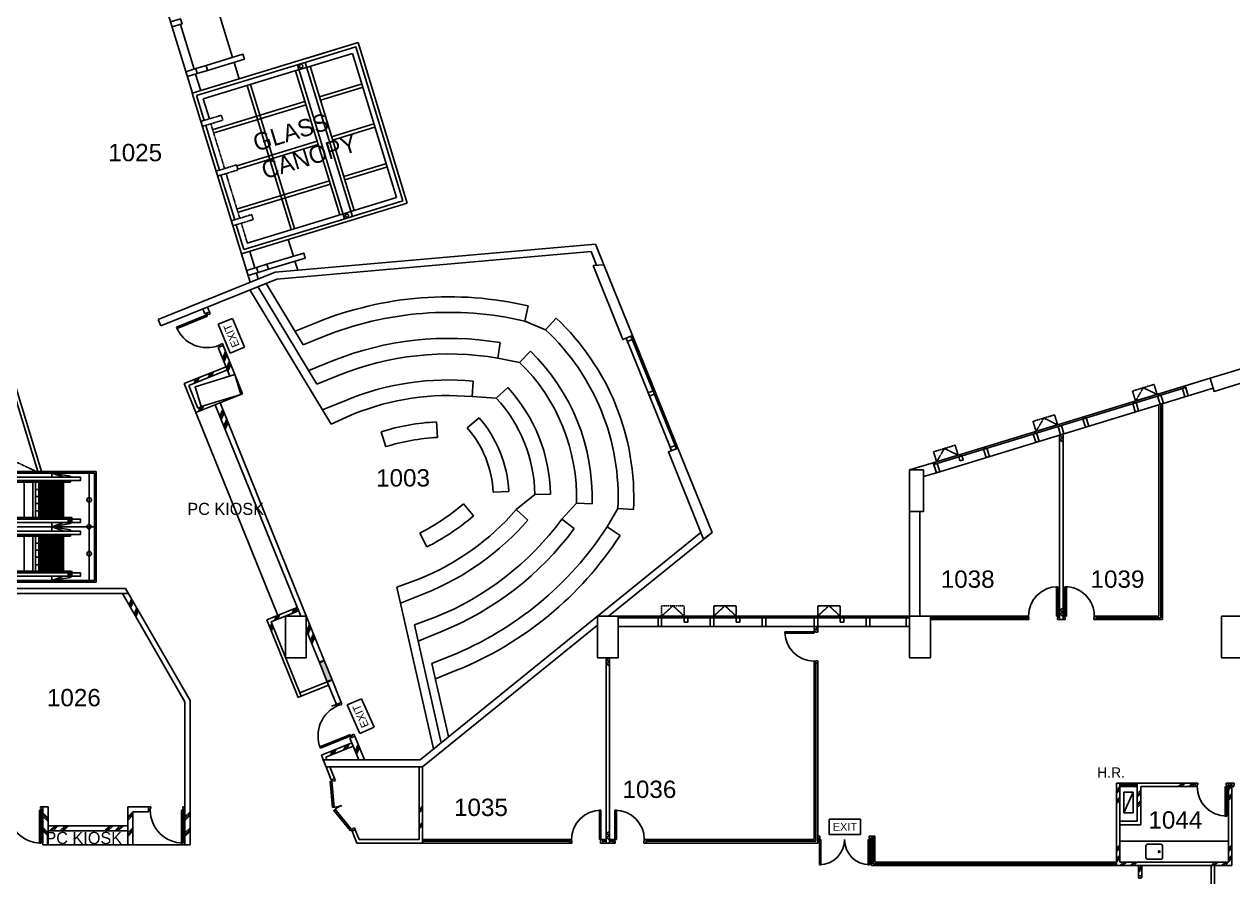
# Model space of a CAD drawing. Header units: millimetres. Extents: x -54207 to 276157, y -140012 to 190352.
# Drawn here: x 73736 to 108599, y 35497 to 60108 of the extents above; entities that cross this region are included whole.
import ezdxf
from ezdxf.enums import TextEntityAlignment as Align

# ---------------------------------------------------------------- set-up
doc = ezdxf.new("R2010")
doc.units = ezdxf.units.MM
for name, pattern in [('CENTER', [50.8, 31.75, -6.35, 6.35, -6.35]), ('HIDDEN', [9.525, 6.35, -3.175]), ('HIDDEN2', [4.7625, 3.175, -1.5875]), ('HIDDENX2', [0.75, 0.5, -0.25])]:
    doc.linetypes.add(name, pattern=pattern)
for name, color, linetype in [('A-220-INTERNAL WALLS_PARTITIONS (GROUPED)', 8, 'Continuous'), ('DLN030_2', 8, 'Continuous'), ('DLN040__', 8, 'Continuous'), ('DLN041_3', 8, 'Continuous'), ('DLN060__', 8, 'Continuous'), ('DLN061__', 8, 'Continuous'), ('DLN210__', 8, 'Continuous'), ('DLN220__', 8, 'Continuous'), ('DLN240__', 8, 'Continuous'), ('DLN280__', 8, 'Continuous'), ('DLN314_2', 8, 'Continuous'), ('DLN314__', 8, 'Continuous'), ('DLN325__', 8, 'Continuous'), ('DLN580__', 8, 'Continuous'), ('DLN583__', 8, 'Continuous'), ('DLN664__', 8, 'Continuous'), ('DLN740__', 8, 'Continuous'), ('FIN', 8, 'Continuous'), ('FITDOOR', 8, 'Continuous'), ('FURNITURE', 8, 'Continuous')]:
    doc.layers.add(name, color=color, linetype=linetype)
doc.layers.add('COL-105 Rev j', color=8, linetype='Continuous', lineweight=35)
doc.styles.add('ROMANS', font='swissl.ttf')
doc.styles.add('SWIS721LT750', font='swissl.ttf')

# ---------------------------------------------------------------- blocks, each defined once
blk = doc.blocks.new('DR1CR2')
at = {"layer": 'FITDOOR'}
for p, q in [((-50, 0), (-50, -50)), ((-50, 0), (0, 0)), ((0, 0), (0, -25)), ((-62.5, -50), (-50, -50)), ((-62.5, -50), (-62.5, -100)), ((-62.5, -100), (0, -100)), ((-12, -25), (0, -25)), ((-12, -75), (0, -75)), ((0, -75), (0, -100))]:
    blk.add_line(p, q, dxfattribs=at)
blk = doc.blocks.new('DR1AD')
at = {"layer": 'FITDOOR'}
for p, q in [((-45, 1), (0, 1)), ((-45, 1), (-45, 0)), ((0, 0), (0, 1)), ((-45, 0), (0, 0))]:
    blk.add_line(p, q, dxfattribs=at)
blk = doc.blocks.new('DR1AM')
at = {"layer": 'FITDOOR'}
blk.add_arc((0, 0), 1, 90, 180, dxfattribs=at)
blk = doc.blocks.new('DR1CL2')
at = {"layer": 'FITDOOR'}
for p, q in [((50, 0), (0, 0)), ((0, 0), (0, -25)), ((50, 0), (50, -50)), ((12, -25), (0, -25)), ((0, -75), (0, -100)), ((12, -75), (0, -75)), ((62.5, -100), (0, -100)), ((62.5, -50), (50, -50)), ((62.5, -50), (62.5, -100))]:
    blk.add_line(p, q, dxfattribs=at)
blk = doc.blocks.new('FSEX-V01')
at = {"layer": 'DLN580__'}
for p, q in [((0, 300), (0, 0)), ((0, 300), (600, 300)), ((600, 300), (600, 0)), ((0, 0), (600, 0))]:
    blk.add_line(p, q, dxfattribs=at)
at = {"layer": 'DLN580__', "style": 'ROMANS'}
blk.add_text('EXIT', height=150, dxfattribs=at).set_placement((300, 150), align=Align.MIDDLE)
blk = doc.blocks.new('A$C287D2744')
at = {"layer": 'DLN314__'}
blk.add_line((0, 0), (0, -50), dxfattribs=at)
blk.add_lwpolyline([(50, 250), (-50, 250), (-50, 0), (50, 0)], close=True, dxfattribs=at)
blk = doc.blocks.new('210')
at = {"layer": 'DLN314__'}
blk.add_line((1350, -250), (1350, -300), dxfattribs=at)
blk.add_lwpolyline([(1300, -125), (1400, -125), (1400, -250), (1300, -250)], close=True, dxfattribs=at)
blk = doc.blocks.new('SANSS-V01')
at = {"layer": 'DLN740__'}
blk.add_lwpolyline([(192, 482), (-192, 482, 0.414214), (-240, 434), (-240, 98, 0.414214), (-192, 50), (192, 50, 0.414214), (240, 98), (240, 434, 0.414214)], format="xyb", close=True, dxfattribs=at)
blk.add_circle((-144, 266), 24, dxfattribs=at)
blk = doc.blocks.new('*X19')
at = {"color": 0}
for p, q in [((-16012, -9854), (-16012, -8838)), ((-15975, -9854), (-15975, -8838)), ((-15938, -9854), (-15938, -8838)), ((-15900, -9854), (-15900, -8838)), ((-15862, -9854), (-15862, -8838)), ((-15825, -9854), (-15825, -8838)), ((-15788, -9854), (-15788, -8838)), ((-15750, -9854), (-15750, -8838)), ((-15712, -9854), (-15712, -8838)), ((-15675, -9854), (-15675, -8838)), ((-15638, -9854), (-15638, -8838)), ((-15600, -9854), (-15600, -8838)), ((-15562, -9854), (-15562, -8838)), ((-15525, -9854), (-15525, -8838)), ((-15488, -9854), (-15488, -8838)), ((-15450, -9854), (-15450, -8838)), ((-15412, -9854), (-15412, -8838)), ((-15375, -9854), (-15375, -8838)), ((-15338, -9854), (-15338, -8838))]:
    blk.add_line(p, q, dxfattribs=at)
blk = doc.blocks.new('*X20')
at = {"color": 0}
for p, q in [((-15000, -9852), (-15000, -8841)), ((-14750, -9852), (-14750, -8841)), ((-14500, -9852), (-14500, -8841)), ((-14250, -9852), (-14250, -8841)), ((-14000, -9852), (-14000, -8841)), ((-13750, -9852), (-13750, -8841)), ((-13500, -9852), (-13500, -8841)), ((-13250, -9852), (-13250, -8841)), ((-13000, -9852), (-13000, -8841)), ((-12750, -9852), (-12750, -8841)), ((-12500, -9852), (-12500, -8841)), ((-12250, -9852), (-12250, -8841)), ((-12000, -9852), (-12000, -8841)), ((-11750, -9852), (-11750, -8841)), ((-11500, -9852), (-11500, -8841)), ((-11250, -9852), (-11250, -8841)), ((-11000, -9852), (-11000, -8841)), ((-10750, -9852), (-10750, -8841)), ((-10500, -9852), (-10500, -8841)), ((-10250, -9852), (-10250, -8841)), ((-10000, -9852), (-10000, -8841)), ((-9750, -9852), (-9750, -8841)), ((-9500, -9852), (-9500, -8841)), ((-9250, -9852), (-9250, -8841)), ((-9000, -9852), (-9000, -8841)), ((-8750, -9852), (-8750, -8841)), ((-8500, -9852), (-8500, -8841)), ((-8250, -9852), (-8250, -8841)), ((-8000, -9852), (-8000, -8841)), ((-7750, -9852), (-7750, -8841)), ((-7500, -9852), (-7500, -8841)), ((-7250, -9852), (-7250, -8841)), ((-7000, -9852), (-7000, -8841)), ((-6750, -9852), (-6750, -8841)), ((-6500, -9852), (-6500, -8841)), ((-6250, -9852), (-6250, -8841)), ((-6000, -9852), (-6000, -8841))]:
    blk.add_line(p, q, dxfattribs=at)
blk = doc.blocks.new('escalator')
for p, q in [((0, 0), (0, 3192)), ((0, 3192), (6562, 3192)), ((41, 3148), (12494, 3148)), ((41, 1598), (41, 3148)), ((201, 3), (201, 3189)), ((738, 3057), (1274, 3148)), ((1274, 3148), (934, 3025)), ((1274, 3025), (1274, 3148)), ((6562, 3192), (12535, 3192)), ((11261, 3148), (11601, 3025)), ((11797, 3057), (11261, 3148)), ((11261, 3025), (11261, 3148)), ((12334, 0), (12334, 3192)), ((12494, 1598), (12494, 3148)), ((12535, 0), (12535, 3192)), ((450, 3025), (12085, 3025)), ((450, 3025), (450, 2930)), ((450, 2930), (12085, 2930)), ((738, 3025), (738, 3057)), ((738, 2881), (738, 2930)), ((738, 2881), (11797, 2881)), ((1274, 2881), (1274, 2930)), ((1650, 2879), (1650, 1865)), ((1750, 2879), (1750, 1868)), ((10785, 2879), (10785, 1868)), ((10885, 2879), (10885, 1865)), ((11261, 2881), (11261, 2930)), ((11797, 3025), (11797, 3057)), ((11797, 2881), (11797, 2930)), ((12085, 3025), (12085, 2930)), ((1750, 2676), (1650, 2676)), ((1750, 2474), (1650, 2474)), ((10785, 2676), (10885, 2676)), ((10785, 2474), (10885, 2474)), ((1750, 2272), (1650, 2272)), ((10785, 2272), (10885, 2272)), ((450, 1817), (12085, 1817)), ((450, 1817), (450, 1722)), ((738, 1865), (11797, 1865)), ((738, 1865), (738, 1817)), ((1274, 1865), (1274, 1817)), ((1750, 2056), (1650, 2056)), ((10785, 2056), (10885, 2056)), ((11261, 1865), (11261, 1817)), ((11731, 1860), (11841, 1714)), ((11841, 1860), (11731, 1714)), ((11797, 1865), (11797, 1817)), ((12085, 1817), (12085, 1722)), ((12494, 1598), (41, 1598)), ((41, 1594), (12494, 1594)), ((41, 44), (41, 1594)), ((450, 1722), (12085, 1722)), ((450, 1470), (12085, 1470)), ((450, 1470), (450, 1375)), ((738, 1722), (738, 1689)), ((738, 1689), (1274, 1598)), ((738, 1503), (1274, 1594)), ((738, 1470), (738, 1503)), ((1274, 1598), (934, 1722)), ((1274, 1594), (934, 1470)), ((1274, 1722), (1274, 1598)), ((1274, 1470), (1274, 1594)), ((11261, 1598), (11601, 1722)), ((11261, 1722), (11261, 1598)), ((11797, 1689), (11261, 1598)), ((11261, 1594), (11601, 1470)), ((11797, 1503), (11261, 1594)), ((11261, 1470), (11261, 1594)), ((11797, 1722), (11797, 1689)), ((11797, 1470), (11797, 1503)), ((12085, 1470), (12085, 1375)), ((12494, 44), (12494, 1594)), ((450, 1375), (12085, 1375)), ((738, 1327), (738, 1375)), ((738, 1327), (11797, 1327)), ((1274, 1327), (1274, 1375)), ((1650, 1324), (1650, 311)), ((1750, 1122), (1650, 1122)), ((1750, 1324), (1750, 313)), ((10785, 1324), (10785, 313)), ((10785, 1122), (10885, 1122)), ((10885, 1324), (10885, 311)), ((11261, 1327), (11261, 1375)), ((11797, 1327), (11797, 1375)), ((1750, 920), (1650, 920)), ((1750, 718), (1650, 718)), ((10785, 920), (10885, 920)), ((10785, 718), (10885, 718)), ((1750, 502), (1650, 502)), ((10785, 502), (10885, 502)), ((0, 0), (6562, 0)), ((12494, 44), (41, 44)), ((450, 262), (12085, 262)), ((450, 262), (450, 167)), ((450, 167), (12085, 167)), ((738, 311), (738, 262)), ((738, 311), (11797, 311)), ((738, 167), (738, 135)), ((738, 135), (1274, 44)), ((1274, 44), (934, 167)), ((1274, 311), (1274, 262)), ((1274, 167), (1274, 44)), ((6562, 0), (12535, 0)), ((11261, 311), (11261, 262)), ((11261, 44), (11601, 167)), ((11261, 167), (11261, 44)), ((11797, 135), (11261, 44)), ((11841, 306), (11731, 160)), ((11731, 306), (11841, 160)), ((11797, 311), (11797, 262)), ((11797, 167), (11797, 135)), ((12085, 262), (12085, 167))]:
    blk.add_line(p, q)
for points in [[(450, 3025), (450, 2930), (12085, 2930), (12085, 3025)], [(1650, 1865), (1650, 2881), (937, 2881), (937, 1865)], [(10785, 2879), (10785, 1868), (1750, 1868), (1750, 2879)], [(10885, 1865), (10885, 2881), (11598, 2881), (11598, 1865)], [(450, 1817), (450, 1722), (12085, 1722), (12085, 1817)], [(11841, 1714), (11841, 1860), (11731, 1860), (11731, 1714)], [(450, 1470), (450, 1375), (12085, 1375), (12085, 1470)], [(1650, 311), (1650, 1327), (937, 1327), (937, 311)], [(10785, 1324), (10785, 313), (1750, 313), (1750, 1324)], [(10885, 311), (10885, 1327), (11598, 1327), (11598, 311)], [(450, 262), (450, 167), (12085, 167), (12085, 262)], [(11841, 160), (11841, 306), (11731, 306), (11731, 160)]]:
    blk.add_lwpolyline(points, close=True)
for centre, radius in [((201, 2373), 65), ((2491, 2373), 50), ((6448, 2373), 65), ((9865, 2373), 50), ((12334, 2373), 65), ((201, 1597), 65), ((6448, 1597), 65), ((12333, 1597), 65), ((201, 819), 65), ((2491, 819), 50), ((6448, 819), 65), ((9865, 819), 50), ((12334, 819), 65)]:
    blk.add_circle(centre, radius)
at = {"color": 8}
for name, p in [('*X19', (16965, 11719)), ('*X20', (16965, 11719)), ('*X19', (16965, 10165)), ('*X20', (16965, 10165))]:
    blk.add_blockref(name, p, dxfattribs=at)
at = {"color": 8, "xscale": -1}
for p in [(-4415, 11719), (-4415, 10165)]:
    blk.add_blockref('*X19', p, dxfattribs=at)
blk = doc.blocks.new('a')
at = {"layer": 'DLN061__'}
for p, q in [((-100, -58), (0, 0)), ((-100, -58), (0, -115)), ((-100, -173), (0, -115)), ((-100, -173), (0, -231))]:
    blk.add_line(p, q, dxfattribs=at)
blk = doc.blocks.new('b')
at = {"layer": 'DLN061__'}
for p, q in [((0, 0), (100, 100)), ((50, 0), (150, 100)), ((100, 0), (200, 100)), ((300, 0), (400, 100)), ((350, 0), (450, 100)), ((400, 0), (500, 100))]:
    blk.add_line(p, q, dxfattribs=at)
blk = doc.blocks.new('DR1CD')
at = {"layer": 'FITDOOR'}
for p, q in [((0, 1), (45, 1)), ((0, 1), (0, 0)), ((45, 0), (45, 1)), ((0, 0), (45, 0))]:
    blk.add_line(p, q, dxfattribs=at)
blk = doc.blocks.new('DR1CM')
at = {"layer": 'FITDOOR'}
blk.add_arc((0, 0), 1, 0, 90, dxfattribs=at)
blk = doc.blocks.new('950 door')
at = {"layer": 'FITDOOR', "xscale": -950.0000000000001, "yscale": 950.0000000000001, "zscale": 950, "rotation": 197.0000000012496}
blk.add_blockref('DR1CM', (-220472, 55234), dxfattribs=at)
at = {"layer": 'FITDOOR', "xscale": -1, "rotation": 197.0000000012496}
for name, p in [('DR1CR2', (-219516, 55526)), ('DR1CL2', (-220520, 55219))]:
    blk.add_blockref(name, p, dxfattribs=at)
at = {"layer": 'FITDOOR', "xscale": -1, "yscale": 950.0000000000001, "rotation": 197.0000000012496}
blk.add_blockref('DR1CD', (-220472, 55234), dxfattribs=at)
blk = doc.blocks.new('A$C72770EC8')
at = {"layer": 'DLN314__'}
blk.add_line((0, 50), (0, 0), dxfattribs=at)
blk.add_lwpolyline([(-50, 200), (50, 200), (50, 50), (-50, 50)], close=True, dxfattribs=at)
blk = doc.blocks.new('FSHR-V01')
at = {"layer": 'DLN580__'}
for p, q in [((0, 0), (600, -273)), ((0, 0), (600, 0)), ((0, -273), (0, 0)), ((600, 0), (600, -273)), ((600, -273), (0, -273))]:
    blk.add_line(p, q, dxfattribs=at)
blk = doc.blocks.new('1600 access door')
for p, q in [((-218317, 51857), (-218287, 51762)), ((-219847, 51390), (-219818, 51294))]:
    blk.add_line(p, q)
at = {"layer": 'DLN325__'}
for points in [[(-219177, 51822), (-219205, 51863), (-219828, 51445), (-219800, 51404)], [(-219114, 51841), (-219114, 51891), (-218364, 51893), (-218364, 51843)]]:
    blk.add_lwpolyline(points, close=True, dxfattribs=at)
for centre, start, end in [((-219870, 51370), 17.8494, 36.5621), ((-218287, 51854), 177.4379, 196.1506)]:
    blk.add_arc(centre, 828, start, end, dxfattribs=at)
at = {"layer": 'DLN325__', "extrusion": (2.48949e-66, 4.68204e-66, -1), "zscale": -1, "rotation": 342.9999951123227}
blk.add_blockref('DR1CL2', (218317, 51857), dxfattribs=at)
at = {"layer": 'DLN325__', "extrusion": (-4.68204e-66, 2.48949e-66, -1), "xscale": -1, "zscale": -1, "rotation": 343.0000048876466}
blk.add_blockref('DR1CL2', (219847, 51390), dxfattribs=at)

msp = doc.modelspace()

# ---------------------------------------------------------------- hatches: boundary and pattern name
at = {"layer": 'COL-105 Rev j'}
h = msp.add_hatch(color=256, dxfattribs=at)
h.dxf.hatch_style = 1
h.paths.add_polyline_path([(82393, 41737), (82254, 41681), (82479, 41125), (82618, 41181)])

# ---------------------------------------------------------------- linework, layer by layer
at = {"layer": 'A-220-INTERNAL WALLS_PARTITIONS (GROUPED)'}
for points in [[(90144, 53139), (90457, 53166), (91284, 51118), (91006, 51006), (90144, 53139)], [(93334, 45243), (93578, 45440), (92595, 47873), (92317, 47761), (93334, 45243)]]:
    msp.add_lwpolyline(points, dxfattribs=at)
at = {"layer": 'COL-105 Rev j'}
for points in [[(82254, 41681), (82393, 41737)], [(82479, 41125), (82618, 41181)]]:
    msp.add_lwpolyline(points, dxfattribs=at)
at = {"layer": 'DLN030_2'}
msp.add_lwpolyline([(91633, 43121, 0, 0, 0.520567), (91633, 43121, 0, 20000, 0.520567)], format="xyseb", dxfattribs=at)
at = {"layer": 'DLN060__'}
for p, q in [((81088, 58873), (81088, 58873)), ((80300, 54542), (80300, 54542)), ((80311, 54459), (80311, 54459))]:
    msp.add_line(p, q, dxfattribs=at)
at = {"layer": 'DLN060__', "linetype": 'Continuous'}
for p, q in [((84085, 56642), (84085, 56642)), ((84096, 56559), (84096, 56559)), ((84147, 56684), (84147, 56684)), ((84158, 56601), (84158, 56601)), ((84169, 56518), (84169, 56518)), ((84220, 56643), (84220, 56643)), ((84231, 56560), (84231, 56560)), ((83158, 54932), (83158, 54932)), ((83169, 54848), (83169, 54848)), ((83220, 54974), (83220, 54974)), ((83231, 54890), (83231, 54890)), ((83534, 54642), (83534, 54642)), ((83545, 54559), (83545, 54559)), ((83596, 54684), (83596, 54684)), ((83607, 54601), (83607, 54601)), ((83669, 54643), (83669, 54643)), ((83732, 54685), (83732, 54685)), ((83805, 54644), (83805, 54644)), ((83867, 54686), (83867, 54686))]:
    msp.add_line(p, q, dxfattribs=at)
at = {"layer": 'DLN061__'}
for p, q in [((79546, 50658), (79463, 50463)), ((79546, 50658), (79463, 50463)), ((79564, 50612), (79482, 50416)), ((79564, 50612), (79482, 50416)), ((79583, 50565), (79500, 50370)), ((79658, 50380), (79575, 50185)), ((79677, 50334), (79594, 50138)), ((79696, 50287), (79613, 50092)), ((78637, 49738), (78692, 49868)), ((78683, 49757), (78739, 49887)), ((78730, 49776), (78785, 49906)), ((79043, 49902), (79099, 50032)), ((79090, 49921), (79145, 50051)), ((79136, 49940), (79191, 50070)), ((78762, 48923), (78817, 49053)), ((78808, 48942), (78863, 49072)), ((78855, 48961), (78910, 49091)), ((79466, 48983), (79383, 48788)), ((79466, 48983), (79383, 48788)), ((79484, 48936), (79402, 48741)), ((79484, 48936), (79402, 48741)), ((79503, 48890), (79420, 48695)), ((79578, 48705), (79495, 48509)), ((79597, 48658), (79514, 48463)), ((79616, 48612), (79533, 48417)), ((103604, 48222), (103704, 48280)), ((103604, 48222), (103704, 48165)), ((103604, 48107), (103704, 48165)), ((103604, 48107), (103704, 48049)), ((76762, 43337), (76835, 43510)), ((76784, 43299), (76857, 43472)), ((76806, 43261), (76879, 43433)), ((76910, 43080), (76984, 43253)), ((81512, 43118), (81567, 43248)), ((81558, 43137), (81613, 43267)), ((103604, 43195), (103704, 43253)), ((76932, 43042), (77006, 43215)), ((76955, 43003), (77028, 43176)), ((80955, 42893), (81011, 43023)), ((81002, 42912), (81057, 43042)), ((81048, 42931), (81103, 43061)), ((81465, 43099), (81521, 43230)), ((103604, 43195), (103704, 43138)), ((103604, 43080), (103704, 43138)), ((103604, 43080), (103704, 43022)), ((80881, 42809), (80826, 42679)), ((80900, 42763), (80845, 42633)), ((80919, 42717), (80864, 42587)), ((81969, 42788), (81886, 42592)), ((81986, 42745), (81903, 42550)), ((82005, 42699), (81922, 42503)), ((96524, 42738), (96524, 42738)), ((96624, 42680), (96524, 42622)), ((96624, 42680), (96551, 42722)), ((82081, 42509), (81998, 42314)), ((82098, 42467), (82015, 42272)), ((82117, 42421), (82034, 42225)), ((90524, 41764), (90624, 41822)), ((90524, 41764), (90624, 41707)), ((90524, 41649), (90624, 41707)), ((90524, 41649), (90624, 41591)), ((82573, 39006), (82628, 39136)), ((82619, 39025), (82674, 39155)), ((82665, 39043), (82721, 39173)), ((82955, 39160), (83010, 39290)), ((83001, 39179), (83056, 39309)), ((83047, 39198), (83103, 39328)), ((83369, 39321), (83286, 39126)), ((83387, 39278), (83304, 39083)), ((83405, 39232), (83322, 39037)), ((74424, 37193), (74274, 37343)), ((76724, 37228), (76874, 37378)), ((76724, 37178), (76874, 37328)), ((78374, 37228), (78524, 37378)), ((78374, 37178), (78524, 37328)), ((85125, 37444), (85225, 37544)), ((85125, 37394), (85225, 37494)), ((85125, 37344), (85225, 37444)), ((74424, 37143), (74274, 37293)), ((74424, 37093), (74274, 37243)), ((74469, 36822), (74619, 36972)), ((74519, 36822), (74669, 36972)), ((74569, 36822), (74719, 36972)), ((74769, 36822), (74919, 36972)), ((74819, 36822), (74969, 36972)), ((74869, 36822), (75019, 36972)), ((76049, 36822), (76199, 36972)), ((76099, 36822), (76249, 36972)), ((76149, 36822), (76299, 36972)), ((76349, 36822), (76499, 36972)), ((76399, 36822), (76549, 36972)), ((76449, 36822), (76599, 36972)), ((76724, 37128), (76874, 37278)), ((78374, 37128), (78524, 37278)), ((85125, 36979), (85225, 37079)), ((85125, 36929), (85225, 37029)), ((85125, 36879), (85225, 36979)), ((74424, 36772), (74274, 36922)), ((74424, 36722), (74274, 36872)), ((74424, 36672), (74274, 36822)), ((76724, 36763), (76874, 36913)), ((76724, 36713), (76874, 36863)), ((76724, 36663), (76874, 36813)), ((78374, 36763), (78524, 36913)), ((78374, 36713), (78524, 36863)), ((78374, 36663), (78524, 36813)), ((105874, 35722), (105974, 35822)), ((105874, 35672), (105974, 35772)), ((105874, 35622), (105974, 35722))]:
    msp.add_line(p, q, dxfattribs=at)
at = {"layer": 'DLN210__'}
for p, q in [((77620, 61284), (78589, 58115)), ((78244, 60101), (78638, 58810)), ((70542, 59288), (74238, 47197)), ((81839, 59108), (83368, 59576)), ((83368, 59576), (84786, 54938)), ((70475, 59163), (74134, 47197)), ((78682, 58666), (78828, 58188)), ((80170, 58337), (81441, 54177)), ((80265, 58366), (81537, 54206)), ((78901, 57949), (79077, 57375)), ((90219, 53756), (80975, 52948)), ((90457, 53166), (90219, 53756)), ((80007, 53477), (80258, 52658)), ((80246, 53550), (80393, 53072)), ((90089, 53544), (81022, 52751)), ((90249, 53148), (90089, 53544)), ((77605, 51586), (80975, 52948)), ((77680, 51401), (81022, 52751)), ((80436, 52928), (80490, 52752)), ((78943, 51749), (79082, 51805)), ((77680, 51401), (77605, 51586)), ((79336, 50776), (79476, 50832)), ((107227, 49671), (99959, 47449)), ((107242, 49623), (99974, 47401)), ((107315, 49384), (100047, 47162)), ((106469, 49125), (106469, 43022)), ((106519, 49141), (106519, 42972)), ((106569, 49156), (106569, 42922)), ((103604, 48250), (103604, 42922)), ((103704, 48280), (103704, 42922)), ((99274, 46040), (99274, 43022)), ((99574, 46040), (99574, 43022)), ((85154, 38876), (93256, 45437)), ((99274, 43022), (90874, 43022)), ((99274, 42972), (90874, 42972)), ((102654, 43022), (99874, 43022)), ((102654, 42972), (99874, 42972)), ((102654, 42922), (99874, 42922)), ((102654, 43022), (102654, 42922)), ((103704, 42922), (103604, 42922)), ((106469, 43022), (104654, 43022)), ((104654, 42922), (104654, 43022)), ((106519, 42972), (104654, 42972)), ((106569, 42922), (104654, 42922)), ((99274, 42722), (90874, 42722)), ((96524, 41672), (96624, 41672)), ((96524, 41672), (96524, 36572)), ((96574, 41672), (96574, 36522)), ((96624, 41672), (96624, 36472)), ((81690, 40806), (82479, 41125)), ((81635, 40676), (81728, 40714)), ((82880, 40532), (82741, 40476)), ((83134, 39502), (83273, 39559)), ((82310, 39007), (83190, 39363)), ((82440, 38952), (83228, 39271)), ((85154, 38876), (82363, 38876)), ((82363, 38876), (82443, 38676)), ((85225, 38676), (82443, 38676)), ((98174, 36672), (98174, 36572)), ((98174, 36672), (98274, 36672)), ((98224, 36672), (98224, 35872)), ((98274, 36672), (98274, 35922)), ((89474, 36572), (85225, 36572)), ((89474, 36522), (85225, 36522)), ((89474, 36472), (85225, 36472)), ((89474, 36572), (89474, 36472)), ((90524, 36572), (90424, 36572)), ((90424, 36472), (90424, 36572)), ((90524, 36522), (90424, 36522)), ((90524, 36472), (90424, 36472)), ((90724, 36572), (90624, 36572)), ((90724, 36522), (90624, 36522)), ((90724, 36472), (90624, 36472)), ((90724, 36472), (90724, 36572)), ((91674, 36572), (91674, 36472)), ((96524, 36572), (91674, 36572)), ((96574, 36522), (91674, 36522)), ((96624, 36472), (91674, 36472)), ((98174, 36572), (98174, 35822)), ((105244, 35922), (98274, 35922)), ((105244, 35822), (98174, 35822)), ((105244, 35872), (98224, 35872)), ((99274, 35822), (99874, 35822))]:
    msp.add_line(p, q, dxfattribs=at)
at = {"layer": 'DLN210__', "linetype": 'Continuous'}
for p, q in [((83368, 59576), (78586, 58114)), ((83302, 59451), (81868, 59013)), ((84661, 55004), (83302, 59451)), ((84786, 54938), (83368, 59576)), ((81618, 58936), (82978, 54490)), ((81843, 59005), (83203, 54558)), ((83202, 59264), (81912, 58869)), ((84474, 55104), (83202, 59264)), ((81637, 58785), (78899, 57948)), ((81566, 58763), (82838, 54603)), ((81984, 58891), (83255, 54731)), ((83456, 58374), (82254, 58007)), ((83485, 58278), (82283, 57911)), ((80004, 53476), (78586, 58114)), ((78931, 57330), (78711, 58048)), ((81836, 57879), (79185, 57068)), ((81865, 57783), (79215, 56973)), ((79369, 55896), (78974, 57187)), ((83823, 57231), (82605, 56859)), ((83853, 57136), (82634, 56763)), ((82187, 56731), (79869, 56023)), ((82216, 56636), (79898, 55927)), ((84158, 56079), (82956, 55711)), ((84187, 55983), (82985, 55616)), ((79808, 54461), (79413, 55752)), ((82538, 55584), (79887, 54773)), ((82567, 55488), (79916, 54678)), ((84474, 55104), (83184, 54709)), ((84786, 54938), (80004, 53476)), ((84661, 55004), (83228, 54566)), ((82953, 54482), (80071, 53601)), ((82909, 54625), (80170, 53788)), ((80071, 53601), (79852, 54318))]:
    msp.add_line(p, q, dxfattribs=at)
at = {"layer": 'DLN210__', "linetype": 'HIDDEN', "ltscale": 0.02}
for p, q in [((79121, 57232), (79515, 55941)), ((79559, 55797), (79954, 54506)), ((79998, 54363), (80173, 53789))]:
    msp.add_line(p, q, dxfattribs=at)
at = {"layer": 'DLN210__', "linetype": 'HIDDENX2', "ltscale": 0.5}
msp.add_line((76874, 36422), (78374, 36422), dxfattribs=at)
at = {"layer": 'DLN210__', "linetype": 'HIDDEN', "ltscale": 0.02}
for points in [[(78838, 57302), (79423, 57481), (79467, 57337), (78882, 57159)], [(79276, 55867), (79862, 56046), (79905, 55903), (79320, 55724)], [(79715, 54433), (80300, 54612), (80344, 54469), (79759, 54290)]]:
    msp.add_lwpolyline(points, close=True, dxfattribs=at)
at = {"layer": 'DLN220__', "linetype": 'CENTER', "ltscale": 0.1}
msp.add_line((57026, 55182), (74086, 47197), dxfattribs=at)
at = {"layer": 'DLN220__'}
for p, q in [((78887, 51888), (78943, 51749)), ((79026, 51944), (79082, 51805)), ((79336, 50776), (79670, 49949)), ((79476, 50832), (80038, 49439)), ((78354, 49732), (79561, 50219)), ((78484, 49676), (79599, 50127)), ((107227, 49671), (107942, 49889)), ((78354, 49732), (78692, 48895)), ((78484, 49676), (78747, 49025)), ((107315, 49384), (107227, 49671)), ((107315, 49384), (108029, 49602)), ((78692, 48895), (80038, 49439)), ((79388, 49176), (82393, 41737)), ((78747, 49025), (78893, 49084)), ((79249, 49120), (81712, 43022)), ((99959, 47449), (99274, 47240)), ((100047, 47162), (99959, 47449)), ((100047, 47162), (99674, 47048)), ((90592, 43022), (93578, 45440)), ((63274, 43822), (76655, 43822)), ((76742, 43672), (72874, 43672)), ((76568, 43672), (78374, 40545)), ((76655, 43822), (78524, 40585)), ((81613, 43267), (80732, 42911)), ((80732, 42911), (81598, 40769)), ((81651, 43174), (80863, 42856)), ((80863, 42856), (81728, 40714)), ((81874, 42622), (82254, 41681)), ((85225, 38676), (90274, 42765)), ((96524, 42722), (96524, 42622)), ((96624, 42622), (96524, 42622)), ((96624, 42722), (96624, 42622)), ((82479, 41125), (82254, 41681)), ((82618, 41181), (82393, 41737)), ((90524, 41822), (90524, 36472)), ((90624, 41822), (90624, 36472)), ((82618, 41181), (82880, 40532)), ((81728, 40714), (82516, 41032)), ((82479, 41125), (82741, 40476)), ((78374, 40545), (78374, 36422)), ((78524, 40585), (78524, 36422)), ((81598, 40769), (81635, 40676)), ((83134, 39502), (83387, 38876)), ((83273, 39559), (83549, 38876)), ((82310, 39007), (82363, 38876)), ((85154, 38876), (82363, 38876)), ((82440, 38952), (82470, 38876)), ((85225, 38676), (82443, 38676)), ((82443, 38676), (82595, 38300)), ((82551, 38676), (82688, 38338)), ((85125, 36572), (85125, 38676)), ((85125, 36572), (85125, 38676)), ((85225, 36472), (85225, 38676)), ((105244, 35822), (105244, 38202)), ((105344, 38202), (105244, 38202)), ((105344, 35922), (105344, 38202)), ((105844, 38202), (105344, 38202)), ((105844, 38152), (105344, 38152)), ((105844, 38102), (105344, 38102)), ((107524, 38202), (105844, 38202)), ((105844, 37102), (105844, 38202)), ((107524, 38102), (105944, 38102)), ((105944, 37002), (105944, 38102)), ((107524, 38102), (107524, 38202)), ((108474, 38202), (108474, 35922)), ((108574, 38202), (108474, 38202)), ((108574, 38202), (108574, 35822)), ((74274, 37522), (74424, 37522)), ((74274, 37522), (74274, 37372)), ((74274, 36422), (74274, 37372)), ((74274, 37372), (74274, 37372)), ((74424, 36422), (74424, 37522)), ((77324, 37522), (76724, 37522)), ((76724, 36422), (76724, 37522)), ((77324, 37372), (76874, 37372)), ((76874, 36422), (76874, 37372)), ((77324, 37522), (77174, 37522)), ((77324, 37372), (77174, 37372)), ((77324, 37372), (77324, 37522)), ((77324, 37372), (77324, 37522)), ((78374, 37522), (78374, 37372)), ((78374, 36422), (78374, 37372)), ((78374, 37372), (78374, 37372)), ((74424, 36972), (76724, 36972)), ((105844, 37102), (105344, 37102)), ((105944, 37002), (105344, 37002)), ((74424, 36822), (76724, 36822)), ((83195, 36817), (83334, 36472)), ((83287, 36854), (83401, 36572)), ((74424, 36422), (74274, 36422)), ((74424, 36422), (74324, 36422)), ((76874, 36422), (76724, 36422)), ((78524, 36422), (78374, 36422)), ((83334, 36472), (85225, 36472)), ((83401, 36572), (85125, 36572)), ((90524, 36472), (90624, 36472)), ((90624, 36472), (90524, 36472)), ((90574, 36472), (90624, 36472)), ((108474, 35922), (105344, 35922)), ((108574, 35822), (105244, 35822)), ((105874, 35822), (105874, 35522)), ((105974, 35822), (105974, 35522)), ((107974, 35822), (107974, 33122)), ((108074, 35822), (108074, 33122)), ((105874, 35522), (105974, 35522))]:
    msp.add_line(p, q, dxfattribs=at)
msp.add_lwpolyline([(103320, 48007, 0, 0, 0.520567), (103320, 48007, 0, 10000, 0.520567)], format="xyseb", dxfattribs=at)
for points in [[(83190, 39363), (82310, 39007), (82595, 38300)], [(83195, 36817), (83334, 36472)]]:
    msp.add_lwpolyline(points, dxfattribs=at)
at = {"layer": 'DLN240__'}
for p, q in [((82588, 48565), (80245, 52437)), ((88274, 51976), (88178, 51536)), ((89083, 51620), (88777, 51290)), ((82179, 51500), (81550, 51246)), ((88178, 51536), (88777, 51290)), ((82348, 51083), (81786, 50856)), ((87465, 50914), (87398, 50469)), ((88339, 50671), (88027, 50346)), ((82629, 50388), (81944, 50111)), ((87398, 50469), (88027, 50346)), ((82797, 49970), (82180, 49721)), ((86684, 49806), (86655, 49357)), ((87684, 49623), (87354, 49317)), ((83078, 49275), (82339, 48977)), ((86655, 49357), (87354, 49317)), ((83246, 48858), (82588, 48565)), ((85625, 48629), (85656, 48180)), ((86856, 48749), (86517, 48453)), ((84167, 47913), (84037, 48344)), ((87715, 46621), (87266, 46598)), ((87930, 46097), (88469, 46536)), ((88919, 46545), (88469, 46536)), ((86693, 45917), (86404, 46262)), ((88263, 45793), (87930, 46097)), ((89247, 45824), (89667, 46284)), ((90117, 46267), (89667, 46284)), ((90862, 46126), (90550, 45598)), ((91311, 46101), (90862, 46126)), ((89604, 45550), (89247, 45824)), ((85147, 45420), (85353, 45019)), ((90923, 45347), (90550, 45598)), ((84592, 43394), (85309, 43684)), ((85590, 42988), (84991, 42768)), ((84991, 42768), (85762, 39369)), ((85758, 42571), (85096, 42304)), ((86039, 41875), (85499, 41657)), ((86207, 41458), (85600, 41213))]:
    msp.add_line(p, q, dxfattribs=at)
for points in [[(82180, 49721), (80480, 52532)], [(81786, 50856), (80715, 52627)], [(85140, 44101), (84487, 43856), (85546, 39193)], [(85499, 41658), (85979, 39544)]]:
    msp.add_lwpolyline(points, dxfattribs=at)
for centre, radius, start, end in [((85979, 42089), 10150, 76.936, 111.986), ((85979, 42089), 9700, 76.8964, 111.986), ((84220, 46447), 7100, 357.2052, 46.7669), ((84220, 46447), 6650, 357.2325, 46.7396), ((85979, 42089), 8950, 80.446, 111.986), ((85979, 42089), 8500, 80.3907, 111.986), ((84220, 46447), 5900, 358.2506, 45.7214), ((84220, 46447), 5450, 358.2907, 45.6813), ((85979, 42089), 7750, 84.7854, 111.986), ((84220, 46447), 4700, 1.2025, 42.5139), ((85979, 42089), 7300, 84.691, 111.986), ((84220, 46447), 4250, 1.2025, 42.4868), ((85979, 42089), 6550, 93.1037, 107.2522), ((84220, 46447), 3500, 2.8465, 41.1255), ((85979, 42089), 6100, 93.0391, 107.2844), ((84220, 46447), 3050, 2.8465, 41.1255), ((82407, 50870), 7300, 291.986, 319.1633), ((82407, 50870), 6100, 296.6877, 310.9329), ((82407, 50870), 7750, 291.986, 319.0757), ((82407, 50870), 6550, 296.7198, 310.8684), ((82407, 50870), 8500, 291.986, 323.5813), ((82407, 50870), 8950, 291.986, 323.5261), ((82407, 50870), 9700, 291.986, 327.0756), ((82407, 50870), 10150, 291.986, 327.0361)]:
    msp.add_arc(centre, radius, start, end, dxfattribs=at)
at = {"layer": 'DLN280__', "ltscale": 0.01}
for p, q in [((78711, 58048, 22874), (81867, 59012, 22874)), ((81911, 58869, 22874), (81613, 58778, 22874)), ((83183, 54709, 22874), (82884, 54618, 22874)), ((82928, 54474, 22874), (83227, 54566, 22874))]:
    msp.add_line(p, q, dxfattribs=at)
at = {"layer": 'DLN280__'}
for points in [[(107942, 49889), (108059, 49507), (109206, 49858), (109089, 50240)], [(78842, 49068), (79990, 49419), (79814, 49993), (78667, 49642)], [(78842, 49068), (79990, 49419), (79814, 49993), (78667, 49642)], [(78842, 49068), (79990, 49419), (79814, 49993), (78667, 49642)], [(78842, 49068), (79990, 49419), (79814, 49993), (78667, 49642)], [(78842, 49068), (79990, 49419), (79814, 49993), (78667, 49642)], [(78842, 49068), (79990, 49419), (79814, 49993), (78667, 49642)], [(99274, 47240), (99274, 46040), (99674, 46040), (99674, 47240)], [(99274, 47240), (99274, 46040), (99674, 46040), (99674, 47240)], [(81274, 43022), (81274, 41822), (81874, 41822), (81874, 43022)], [(81274, 43022), (81274, 41822), (81874, 41822), (81874, 43022)], [(81274, 43022), (81274, 41822), (81874, 41822), (81874, 43022)], [(81274, 43022), (81274, 41822), (81874, 41822), (81874, 43022)], [(81274, 43022), (81274, 41822), (81874, 41822), (81874, 43022)], [(90274, 43022), (90274, 41822), (90874, 41822), (90874, 43022)], [(99274, 43022), (99274, 41822), (99874, 41822), (99874, 43022)], [(108274, 43022), (108274, 41822), (108874, 41822), (108874, 43022)]]:
    msp.add_lwpolyline(points, close=True, dxfattribs=at)
at = {"layer": 'DLN280__', "ltscale": 0.01}
for centre in [(81726, 58896, 22874), (83045, 54583, 22874)]:
    msp.add_circle(centre, 50, dxfattribs=at)
at = {"layer": 'DLN314_2', "linetype": 'HIDDEN2', "ltscale": 0.05}
for points in [[(105793, 49232), (106414, 49422), (106327, 49709), (105705, 49519)], [(102924, 48355), (103545, 48545), (103458, 48832), (102836, 48642)], [(100055, 47478), (100676, 47668), (100589, 47955), (99967, 47765)], [(92774, 43022), (92124, 43022), (92124, 43322), (92774, 43322)], [(93624, 43022), (94274, 43022), (94274, 43322), (93624, 43322)], [(96624, 43022), (97274, 43022), (97274, 43322), (96624, 43322)]]:
    msp.add_lwpolyline(points, close=True, dxfattribs=at)
for points in [[(105793, 49232), (106016, 49614), (106414, 49422)], [(102924, 48355), (103147, 48737), (103545, 48545)], [(100055, 47478), (100278, 47860), (100676, 47668)], [(92774, 43022), (92449, 43322), (92124, 43022)], [(93624, 43022), (93949, 43322), (94274, 43022)], [(96624, 43022), (96949, 43322), (97274, 43022)]]:
    msp.add_lwpolyline(points, dxfattribs=at)
at = {"layer": 'DLN314__'}
for p, q in [((79352, 60439), (79747, 59148)), ((79791, 59005), (79937, 58527)), ((83234, 54568, 22874), (82947, 54480, 22874)), ((81355, 53889), (81501, 53411)), ((81545, 53267), (81625, 53004)), ((106477, 49389), (106462, 49437)), ((103608, 48512), (103593, 48560))]:
    msp.add_line(p, q, dxfattribs=at)
for points in [[(77961, 60171), (78248, 60259), (78291, 60115), (78005, 60027)], [(78985, 58915), (80045, 59239), (80089, 59096), (79028, 58772)], [(78399, 58736), (78686, 58824), (78730, 58681), (78443, 58593)], [(78985, 58915), (78686, 58824), (78730, 58681), (79028, 58772)], [(80739, 53178), (81799, 53502), (81843, 53358), (80783, 53034)], [(80153, 52999), (80440, 53086), (80484, 52943), (80197, 52855)], [(80739, 53178), (80440, 53086), (80484, 52943), (80783, 53034)], [(106502, 49136), (106598, 49165), (106525, 49404), (106429, 49375)], [(103633, 48259), (103729, 48288), (103656, 48527), (103560, 48498)]]:
    msp.add_lwpolyline(points, close=True, dxfattribs=at)
at = {"layer": 'DLN314__', "linetype": 'HIDDEN2', "ltscale": 0.05}
for points in [[(106414, 49422), (105793, 49232), (105705, 49519), (106327, 49709)], [(103545, 48545), (102924, 48355), (102836, 48642), (103458, 48832)], [(100676, 47668), (100055, 47478), (99967, 47765), (100589, 47955)], [(92774, 43022), (92124, 43022), (92124, 43322), (92774, 43322)], [(94274, 43022), (93624, 43022), (93624, 43322), (94274, 43322)], [(97274, 43022), (96624, 43022), (96624, 43322), (97274, 43322)]]:
    msp.add_lwpolyline(points, close=True, dxfattribs=at)
for points in [[(106414, 49422), (106016, 49614), (105793, 49232)], [(103545, 48545), (103147, 48737), (102924, 48355)], [(100676, 47668), (100278, 47860), (100055, 47478)], [(92774, 43022), (92449, 43322), (92124, 43022)], [(94274, 43022), (93949, 43322), (93624, 43022)], [(97274, 43022), (96949, 43322), (96624, 43022)]]:
    msp.add_lwpolyline(points, dxfattribs=at)
at = {"layer": 'DLN583__'}
for p, q in [((92410, 47798), (91099, 51043)), ((92549, 47854), (91238, 51100)), ((92595, 47873), (91284, 51118))]:
    msp.add_line(p, q, dxfattribs=at)
at = {"layer": 'DLN740__', "linetype": 'ByBlock'}
msp.add_line((108474, 36522), (105344, 36522), dxfattribs=at)
at = {"layer": 'FIN'}
msp.add_line((82741, 40476), (82602, 40420), dxfattribs=at)
at = {"layer": 'FITDOOR'}
msp.add_lwpolyline([(110975, 25170, 0, 0, 0.520567), (110975, 25170, 0, 330364, 0.520567)], format="xyseb", dxfattribs=at)
for centre, start, end in [((96674, 36572), 270, 0), ((98124, 36572), 180, 270)]:
    msp.add_arc(centre, 725, start, end, dxfattribs=at)
at = {"layer": 'FURNITURE'}
msp.add_line((76724, 36422), (74424, 36422), dxfattribs=at)
msp.add_lwpolyline([(78692, 48895), (81057, 43042)], dxfattribs=at)

# ---------------------------------------------------------------- block references
at = {"layer": 'DLN061__', "xscale": -1, "rotation": 270.0000000000759}
for p in [(105244, 37602), (108471, 37702), (105844, 37499), (105244, 35922), (108474, 35922)]:
    msp.add_blockref('b', p, dxfattribs=at)
at = {"layer": 'DLN061__'}
for name, p in [('b', (107024, 38102)), ('a', (90624, 36803)), ('b', (105339, 35822)), ('b', (107974, 35822))]:
    msp.add_blockref(name, p, dxfattribs=at)
at = {"layer": 'DLN210__', "xscale": -1, "yscale": 725, "rotation": 180}
msp.add_blockref('DR1AD', (98124, 36572), dxfattribs=at)
at = {"layer": 'DLN220__', "rotation": 95.00000601400956}
msp.add_blockref('1600 access door', (115228, 260306), dxfattribs=at)
at = {"layer": 'DLN314__'}
for name, p, rotation in [('950 door', (43200, -172726), 275.0000011247253), ('A$C72770EC8', (91303, 51072), 111.9999999988879), ('A$C72770EC8', (91940, 49496), 111.9999999988879), ('A$C287D2744', (107194, 49609), 196.998085495077), ('A$C287D2744', (105760, 49170), 196.998085495077), ('A$C287D2744', (104325, 48732), 196.998085495077), ('A$C287D2744', (102891, 48293), 196.998085495077), ('A$C72770EC8', (92577, 47919), 111.9999999988879), ('A$C287D2744', (101456, 47855), 196.998085495077), ('A$C287D2744', (100022, 47416), 196.998085495077), ('A$C287D2744', (92074, 42972), 180.0000000000032), ('A$C287D2744', (93574, 42972), 180.0000000000032), ('A$C287D2744', (95074, 42972), 180.0000000000032), ('A$C287D2744', (96574, 42972), 180.0000000000032), ('A$C287D2744', (98074, 42972), 180.0000000000032), ('A$C287D2744', (99224, 42972), 180.0000000000032)]:
    msp.add_blockref(name, p, dxfattribs=dict(at, rotation=rotation))
at = {"layer": 'DLN314__', "xscale": -1}
for name, p, rotation in [('210', (99521, 47002), 196.998085495076), ('210', (91474, 42722), 180), ('210', (92974, 42722), 180), ('210', (95974, 42722), 180), ('950 door', (-98511, 176147), 309.0000011284471), ('950 door', (-120466, -79858), 16.99999999999682), ('950 door', (-116366, -79858), 16.99999999999682)]:
    msp.add_blockref(name, p, dxfattribs=dict(at, rotation=rotation))
at = {"layer": 'DLN325__'}
for p, xscale, yscale, zscale, rotation in [((103554, 43022), 849.9999999999923, 849.9999999999923, 849.9999999999923, 359.9999611421085), ((103754, 43022), -849.9999999999923, 850, 850, 3.885791008961803e-05), ((96524, 42572), 849.9999999999918, 849.9999999999918, 849.9999999999918, 90.0000000004943), ((108424, 38102), -849.9999999999923, 850, 850, 180.000038857929), ((90774, 36572), -849.9999999999918, 850, 850, 359.9999999995057)]:
    msp.add_blockref('DR1AM', p, dxfattribs=dict(at, xscale=xscale, yscale=yscale, zscale=zscale, rotation=rotation))
for p, yscale, rotation in [((103554, 43022), 850, 359.9999611416475), ((96524, 42572), 850, 90.0000000000333), ((96674, 36572), 725, 180)]:
    msp.add_blockref('DR1AD', p, dxfattribs=dict(at, yscale=yscale, rotation=rotation))
at = {"layer": 'DLN325__', "xscale": -1, "yscale": 850}
for p, rotation in [((103754, 43022), 3.885837116079927e-05), ((108424, 38102), 180.0000388583958), ((90774, 36572), 359.9999999999667)]:
    msp.add_blockref('DR1AD', p, dxfattribs=dict(at, rotation=rotation))
at = {"layer": 'DLN325__'}
for name, p, rotation in [('DR1CL2', (102654, 43022), 359.9999611416475), ('DR1CR2', (103604, 43022), 359.9999611416475), ('DR1CR2', (96524, 42622), 90.0000000000333), ('DR1CL2', (96524, 41672), 90.0000000000333), ('DR1CR2', (108574, 38102), 179.9999611415887), ('DR1CL2', (98174, 36572), 179.9999999879104)]:
    msp.add_blockref(name, p, dxfattribs=dict(at, rotation=rotation))
at = {"layer": 'DLN325__', "xscale": -1}
for name, p, rotation in [('DR1CR2', (103704, 43022), 3.885837116079927e-05), ('DR1CL2', (104654, 43022), 3.885837116079927e-05), ('DR1CL2', (107524, 38102), 180.0000388583958), ('DR1CR2', (108474, 38102), 180.0000388583958), ('DR1CL2', (96624, 36572), 180), ('DR1CR2', (90724, 36572), 359.9999999999667), ('DR1CL2', (91674, 36572), 359.9999999999667)]:
    msp.add_blockref(name, p, dxfattribs=dict(at, rotation=rotation))
at = {"layer": 'DLN325__', "xscale": 849.9999999999918, "yscale": 849.9999999999918, "zscale": 849.9999999999918}
msp.add_blockref('DR1AM', (90374, 36572), dxfattribs=at)
at = {"layer": 'DLN325__', "yscale": 850}
msp.add_blockref('DR1AD', (90374, 36572), dxfattribs=at)
at = {"layer": 'DLN325__'}
for name, p in [('DR1CL2', (89474, 36572)), ('DR1CR2', (90424, 36572))]:
    msp.add_blockref(name, p, dxfattribs=at)
at = {"layer": 'DLN580__', "xscale": 1.500000000002485, "yscale": 1.500000000002485, "zscale": 1.500000000002485, "rotation": 112.595462908765}
msp.add_blockref('FSEX-V01', (80095, 50786), dxfattribs=at)
at = {"layer": 'DLN580__', "rotation": 90.00000000000105}
msp.add_blockref('FSHR-V01', (105456, 37345), dxfattribs=at)
at = {"layer": 'DLN583__', "xscale": 1.5, "yscale": 1.5, "zscale": 1.5, "rotation": 113.6641411406712}
msp.add_blockref('FSEX-V01', (83829, 39814), dxfattribs=at)
at = {"layer": 'DLN583__', "xscale": 1.5, "yscale": 1.5, "zscale": 1.5}
msp.add_blockref('FSEX-V01', (96960, 36716), dxfattribs=at)
at = {"layer": 'DLN664__', "ltscale": 0.05}
msp.add_blockref('escalator', (63274, 44005), dxfattribs=at)
at = {"layer": 'DLN740__', "rotation": 180.0000000000119}
msp.add_blockref('SANSS-V01', (106331, 36489), dxfattribs=at)
at = {"layer": 'FITDOOR', "rotation": 269.9999999991662}
msp.add_blockref('DR1CL2', (105974, 35522), dxfattribs=at)

# ---------------------------------------------------------------- texts
at = {"layer": 'DLN040__', "insert": (80285, 56904), "char_height": 500, "width": 3775.57, "attachment_point": 1, "rotation": 17, "style": 'SWIS721LT750'}
msp.add_mtext('{\\fUnivers|b0|i0|c0|p34;GLASS CANOPY}', dxfattribs=at)
at = {"layer": 'DLN041_3', "style": 'SWIS721LT750'}
for s, p in [('1025', (76161, 56152)), ('1003', (83887, 46763)), ('1038', (100174, 43840)), ('1039', (104495, 43840)), ('1026', (74392, 40420)), ('1036', (90993, 37774)), ('1035', (86134, 37253)), ('1044', (106164, 36889))]:
    msp.add_text(s, height=500, dxfattribs=at).set_placement(p)
at = {"layer": 'DLN580__', "insert": (104686, 38357), "char_height": 300, "width": 2017.31, "attachment_point": 7, "style": 'SWIS721LT750'}
msp.add_mtext('{\\fUnivers|b0|i0|c0|p34;H.R.}', dxfattribs=at)
at = {"layer": 'FURNITURE', "char_height": 350, "width": 4498.59, "attachment_point": 7, "style": 'SWIS721LT750'}
for insert in [(78443, 45937), (74349, 36439)]:
    msp.add_mtext('{\\fUnivers|b0|i0|c0|p34;PC KIOSK}', dxfattribs=dict(at, insert=insert))

doc.saveas('drawing.dxf')
